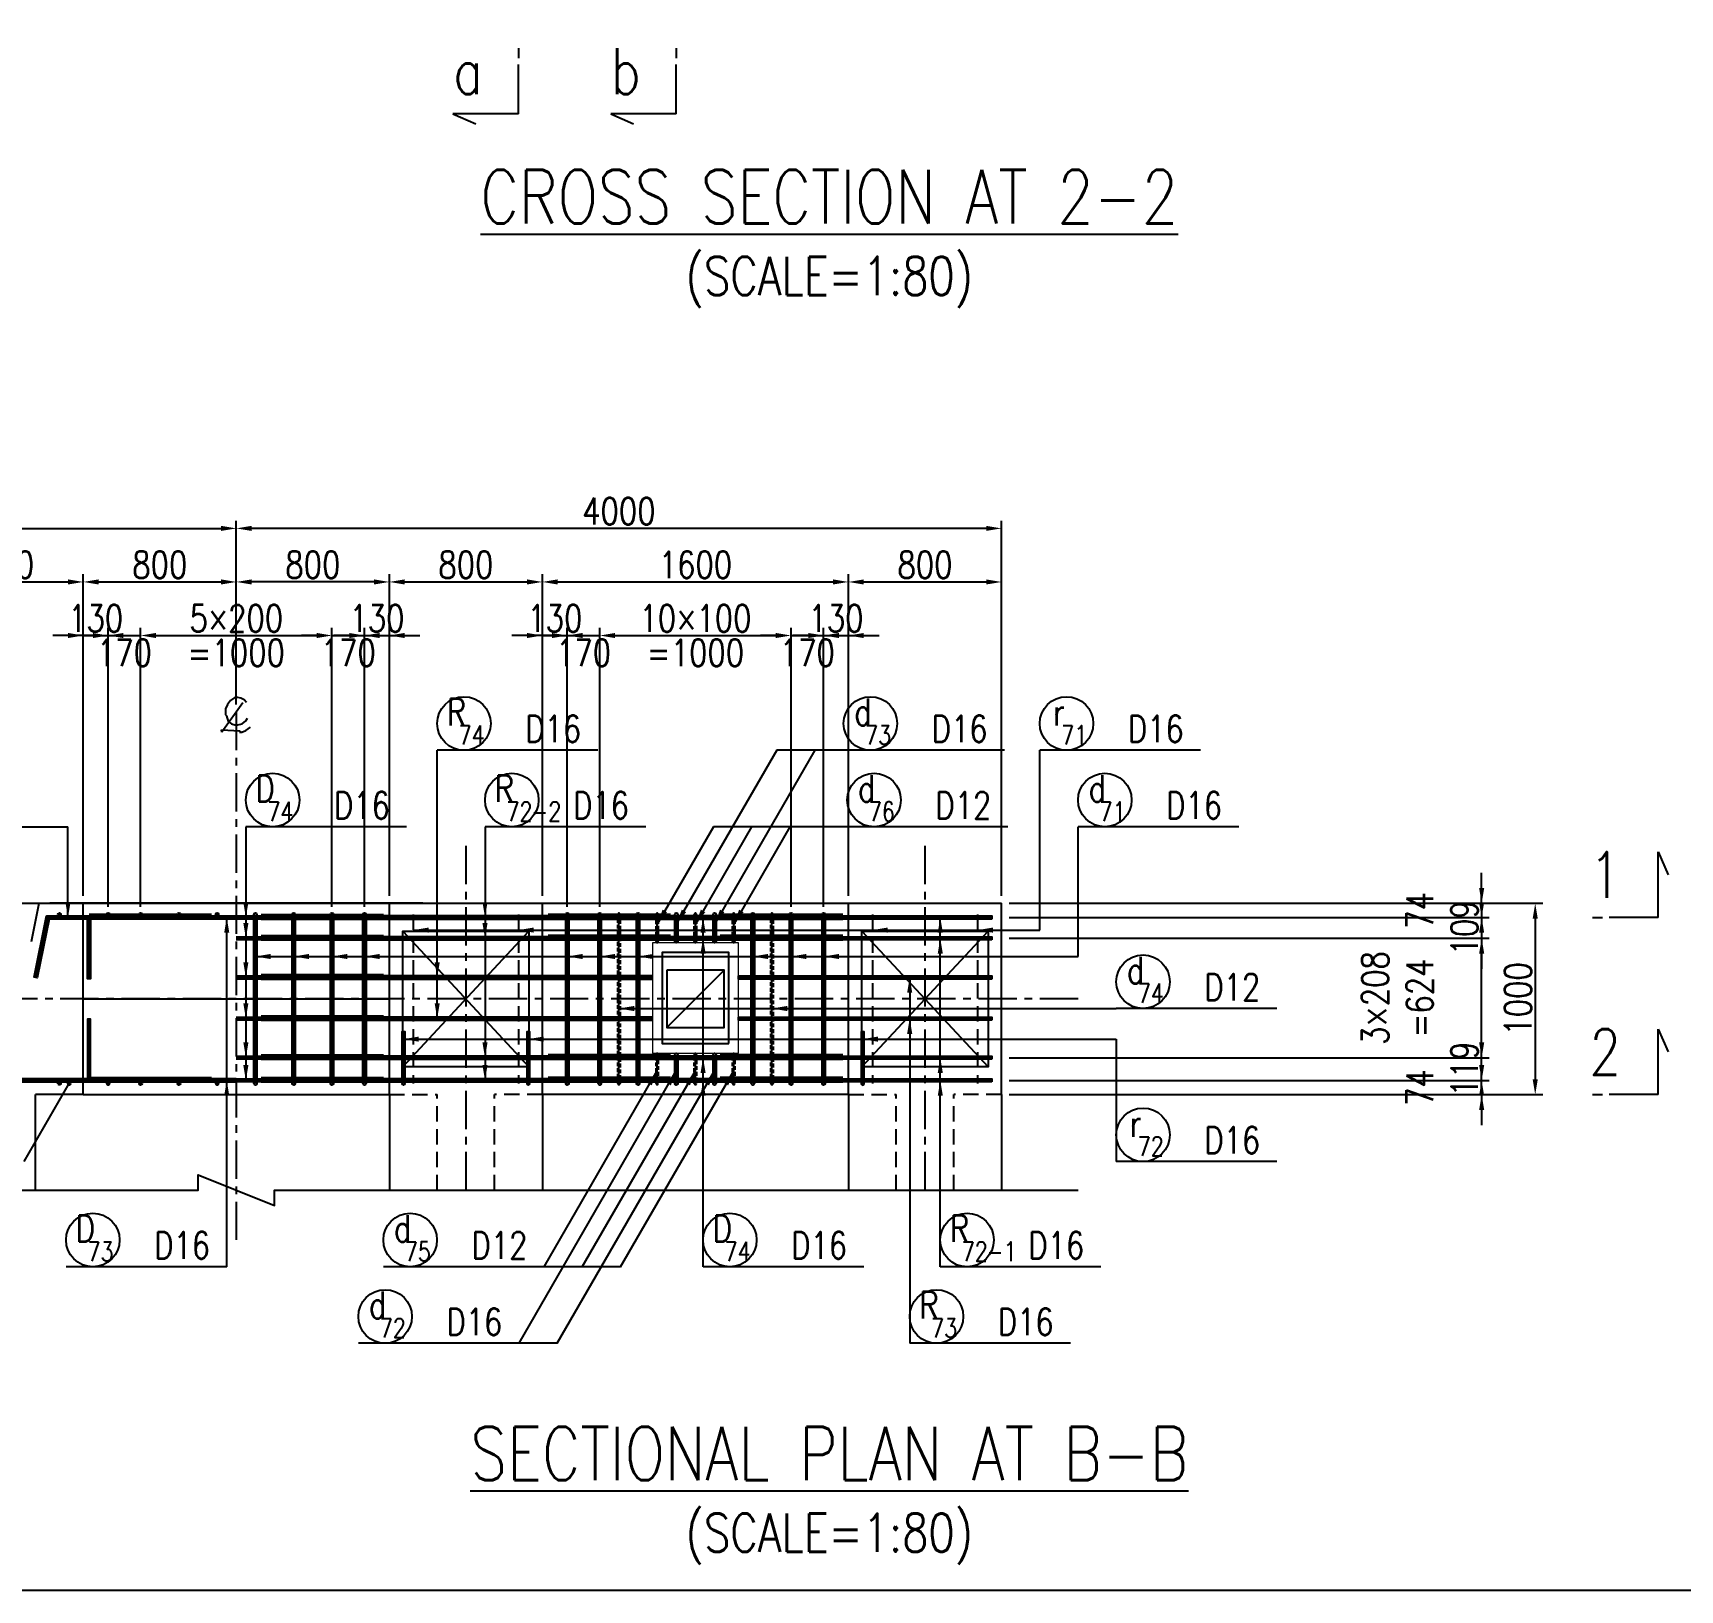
# Model space of a CAD drawing. Header units: millimetres. Extents: x -41433 to 131500, y -94900 to 39745.
# Drawn here: x 106437 to 115047, y -6300 to 1840 of the extents above; entities that cross this region are included whole.
import ezdxf
from ezdxf.enums import TextEntityAlignment as Align

# ---------------------------------------------------------------- set-up
doc = ezdxf.new("R2010")
doc.units = ezdxf.units.MM
doc.header["$LTSCALE"] = 160
doc.header["$MEASUREMENT"] = 0
for name, pattern in [('CENTER', [2, 1.25, -0.25, 0.25, -0.25]), ('DASHED', [0.75, 0.5, -0.25]), ('HIDDEN', [0.375, 0.25, -0.125]), ('実線', [20, 10, 10])]:
    doc.linetypes.add(name, pattern=pattern)
doc.layers.get('DEFPOINTS').update_dxf_attribs({"color": 53, "linetype": 'CONTINUOUS'})
for name, color, linetype in [('CENTER', 6, 'CENTER'), ('DIM', 6, 'CONTINUOUS'), ('DIM-L', 6, 'CONTINUOUS'), ('GAIKEI-KEIKAKU', 4, 'CONTINUOUS'), ('TEKKIN-C', 3, 'CONTINUOUS'), ('TEKKIN-L', 2, 'CONTINUOUS'), ('TEKKIN-R', 3, 'CONTINUOUS'), ('TEKKIN-S', 3, 'CONTINUOUS'), ('TEXT', 4, 'CONTINUOUS'), ('TITLE', 3, 'CONTINUOUS')]:
    doc.layers.add(name, color=color, linetype=linetype)
doc.layers.add('D-WORK', color=8, linetype='実線', lineweight=0, plot=False)
doc.styles.add('DIM-TEXT', font='ROMANS', dxfattribs={"width": 0.8, "bigfont": 'EXTFONT'})
doc.styles.add('romans', font='romans.shx', dxfattribs={"bigfont": 'extfont.shx'})
doc.dimstyles.new('DIM40', dxfattribs={"dimscale": 40, "dimtxt": 3.5, "dimasz": 2, "dimexe": 1, "dimexo": 1, "dimgap": 0.5, "dimtad": 1, "dimdec": 0, "dimzin": 9, "dimdsep": 46, "dimtxsty": 'DIM-TEXT', "dimcen": 0, "dimclrt": 4, "dimaunit": 1, "dimadec": 4, "dimazin": 0, "dimtfac": 1, "dimtdec": 0, "dimtix": 1, "dimtmove": 2, "dimatfit": 0, "dimfxl": 1, "dimlwd": -1, "dimlwe": -1, "dimarcsym": 0})

# ---------------------------------------------------------------- blocks, each defined once
blk = doc.blocks.new('*D591')
at = {"layer": 'DEFPOINTS', "color": 0, "transparency": 16777216}
for p in [(111500, -2710), (111500, -3710), (114290, -3710)]:
    blk.add_point(p, dxfattribs=at)
at = {"layer": 'DIM', "color": 0, "transparency": 16777216}
for p, q in [((111540, -2710), (114330, -2710)), ((114290, -2790), (114290, -3630)), ((111540, -3710), (114330, -3710))]:
    blk.add_line(p, q, dxfattribs=at)
for points in [[(114276.7, -2790), (114303.3, -2790), (114290, -2710)], [(114276.7, -3630), (114303.3, -3630), (114290, -3710)]]:
    blk.add_solid(points, dxfattribs=at)
at = {"layer": 'DIM', "color": 4, "transparency": 16777216, "insert": (114200, -3210), "char_height": 140, "attachment_point": 5, "rotation": 90, "style": 'DIM-TEXT'}
blk.add_mtext('1000', dxfattribs=at)
blk = doc.blocks.new('*D592')
at = {"layer": 'DEFPOINTS', "color": 0, "transparency": 16777216}
for p in [(111500, -2710), (111500, -2784), (114010, -2784)]:
    blk.add_point(p, dxfattribs=at)
at = {"layer": 'DIM', "color": 0, "transparency": 16777216}
for p, q in [((114010, -2630), (114010, -2550)), ((111540, -2710), (114050, -2710)), ((114010, -2710), (114010, -2784)), ((111540, -2784), (114050, -2784)), ((114010, -2864), (114010, -2944))]:
    blk.add_line(p, q, dxfattribs=at)
for points in [[(113996.7, -2630), (114023.3, -2630), (114010, -2710)], [(113996.7, -2864), (114023.3, -2864), (114010, -2784)]]:
    blk.add_solid(points, dxfattribs=at)
at = {"layer": 'DIM', "color": 4, "transparency": 16777216, "insert": (113803.3, -2747), "char_height": 140, "attachment_point": 5, "rotation": 90, "style": 'DIM-TEXT'}
blk.add_mtext('74\\P ', dxfattribs=at)
blk = doc.blocks.new('*D593')
at = {"layer": 'DEFPOINTS', "color": 0, "transparency": 16777216}
for p in [(111500, -2784), (111500, -2893), (114010, -2893)]:
    blk.add_point(p, dxfattribs=at)
at = {"layer": 'DIM', "color": 0, "transparency": 16777216}
for p, q in [((114010, -2704), (114010, -2624)), ((111540, -2784), (114050, -2784)), ((114010, -2784), (114010, -2893)), ((111540, -2893), (114050, -2893)), ((114010, -2973), (114010, -3053))]:
    blk.add_line(p, q, dxfattribs=at)
for points in [[(113996.7, -2704), (114023.3, -2704), (114010, -2784)], [(113996.7, -2973), (114023.3, -2973), (114010, -2893)]]:
    blk.add_solid(points, dxfattribs=at)
at = {"layer": 'DIM', "color": 4, "transparency": 16777216, "insert": (113920, -2838.5), "char_height": 140, "attachment_point": 5, "rotation": 90, "style": 'DIM-TEXT'}
blk.add_mtext('109', dxfattribs=at)
blk = doc.blocks.new('*D594')
at = {"layer": 'DEFPOINTS', "color": 0, "transparency": 16777216}
for p in [(111500, -3517), (114010, -3517), (111500, -3636)]:
    blk.add_point(p, dxfattribs=at)
at = {"layer": 'DIM', "color": 0, "transparency": 16777216}
for p, q in [((114010, -3437), (114010, -3357)), ((111540, -3517), (114050, -3517)), ((114010, -3636), (114010, -3517)), ((111540, -3636), (114050, -3636)), ((114010, -3716), (114010, -3796))]:
    blk.add_line(p, q, dxfattribs=at)
for points in [[(113996.7, -3437), (114023.3, -3437), (114010, -3517)], [(113996.7, -3716), (114023.3, -3716), (114010, -3636)]]:
    blk.add_solid(points, dxfattribs=at)
at = {"layer": 'DIM', "color": 4, "transparency": 16777216, "insert": (113920, -3576.5), "char_height": 140, "attachment_point": 5, "rotation": 90, "style": 'DIM-TEXT'}
blk.add_mtext('119', dxfattribs=at)
blk = doc.blocks.new('*D595')
at = {"layer": 'DEFPOINTS', "color": 0, "transparency": 16777216}
for p in [(111500, -3636), (114010, -3636), (111500, -3710)]:
    blk.add_point(p, dxfattribs=at)
at = {"layer": 'DIM', "color": 0, "transparency": 16777216}
for p, q in [((114010, -3556), (114010, -3476)), ((111540, -3636), (114050, -3636)), ((114010, -3710), (114010, -3636)), ((111540, -3710), (114050, -3710)), ((114010, -3790), (114010, -3870))]:
    blk.add_line(p, q, dxfattribs=at)
for points in [[(113996.7, -3556), (114023.3, -3556), (114010, -3636)], [(113996.7, -3790), (114023.3, -3790), (114010, -3710)]]:
    blk.add_solid(points, dxfattribs=at)
at = {"layer": 'DIM', "color": 4, "transparency": 16777216, "insert": (113803.3, -3673), "char_height": 140, "attachment_point": 5, "rotation": 90, "style": 'DIM-TEXT'}
blk.add_mtext('74\\P ', dxfattribs=at)
blk = doc.blocks.new('*D596')
at = {"layer": 'DEFPOINTS', "color": 0, "transparency": 16777216}
for p in [(111500, -2893), (114010, -2893), (111500, -3517)]:
    blk.add_point(p, dxfattribs=at)
at = {"layer": 'DIM', "color": 0, "transparency": 16777216}
for p, q in [((111540, -2893), (114050, -2893)), ((114010, -3437), (114010, -2973)), ((111540, -3517), (114050, -3517))]:
    blk.add_line(p, q, dxfattribs=at)
for points in [[(113996.7, -2973), (114023.3, -2973), (114010, -2893)], [(113996.7, -3437), (114023.3, -3437), (114010, -3517)]]:
    blk.add_solid(points, dxfattribs=at)
at = {"layer": 'DIM', "color": 4, "transparency": 16777216, "insert": (113686.7, -3205), "char_height": 140, "attachment_point": 5, "rotation": 90, "style": 'DIM-TEXT'}
blk.add_mtext('3×208\\P=624\\P ', dxfattribs=at)
blk = doc.blocks.new('*D597')
at = {"layer": 'DEFPOINTS', "color": 0, "transparency": 16777216}
for p in [(110400, -1310), (109400, -2768), (110400, -2768)]:
    blk.add_point(p, dxfattribs=at)
at = {"layer": 'DIM', "color": 0, "transparency": 16777216}
for p, q in [((109400, -2728), (109400, -1270)), ((110400, -2728), (110400, -1270)), ((109480, -1310), (110320, -1310))]:
    blk.add_line(p, q, dxfattribs=at)
for points in [[(109480, -1296.7), (109480, -1323.3), (109400, -1310)], [(110320, -1296.7), (110320, -1323.3), (110400, -1310)]]:
    blk.add_solid(points, dxfattribs=at)
at = {"layer": 'DIM', "color": 4, "transparency": 16777216, "char_height": 140, "attachment_point": 5, "style": 'DIM-TEXT'}
for s, insert in [('10×100', (109900, -1220)), ('=1000', (109900, -1400))]:
    blk.add_mtext(s, dxfattribs=dict(at, insert=insert))
blk = doc.blocks.new('*D598')
at = {"layer": 'DEFPOINTS', "color": 0, "transparency": 16777216}
for p in [(109400, -1310), (109230, -2768), (109400, -2768)]:
    blk.add_point(p, dxfattribs=at)
at = {"layer": 'DIM', "color": 0, "transparency": 16777216}
for p, q in [((109230, -2728), (109230, -1270)), ((109400, -2728), (109400, -1270)), ((109150, -1310), (109070, -1310)), ((109230, -1310), (109400, -1310)), ((109480, -1310), (109560, -1310))]:
    blk.add_line(p, q, dxfattribs=at)
for points in [[(109150, -1296.7), (109150, -1323.3), (109230, -1310)], [(109480, -1296.7), (109480, -1323.3), (109400, -1310)]]:
    blk.add_solid(points, dxfattribs=at)
at = {"layer": 'DIM', "color": 4, "transparency": 16777216, "insert": (109315, -1400), "char_height": 140, "attachment_point": 5, "style": 'DIM-TEXT'}
blk.add_mtext('170', dxfattribs=at)
blk = doc.blocks.new('*D599')
at = {"layer": 'DEFPOINTS', "color": 0, "transparency": 16777216}
for p in [(110570, -1310), (110400, -2768), (110570, -2768)]:
    blk.add_point(p, dxfattribs=at)
at = {"layer": 'DIM', "color": 0, "transparency": 16777216}
for p, q in [((110400, -2728), (110400, -1270)), ((110570, -2728), (110570, -1270)), ((110320, -1310), (110240, -1310)), ((110400, -1310), (110570, -1310)), ((110650, -1310), (110730, -1310))]:
    blk.add_line(p, q, dxfattribs=at)
for points in [[(110320, -1296.7), (110320, -1323.3), (110400, -1310)], [(110650, -1296.7), (110650, -1323.3), (110570, -1310)]]:
    blk.add_solid(points, dxfattribs=at)
at = {"layer": 'DIM', "color": 4, "transparency": 16777216, "insert": (110485, -1400), "char_height": 140, "attachment_point": 5, "style": 'DIM-TEXT'}
blk.add_mtext('170', dxfattribs=at)
blk = doc.blocks.new('*D600')
at = {"layer": 'DEFPOINTS', "color": 0, "transparency": 16777216}
for p in [(110700, -1310), (110700, -2710), (110570, -2768)]:
    blk.add_point(p, dxfattribs=at)
at = {"layer": 'DIM', "color": 0, "transparency": 16777216}
for p, q in [((110570, -2728), (110570, -1270)), ((110700, -2670), (110700, -1270)), ((110490, -1310), (110410, -1310)), ((110570, -1310), (110700, -1310)), ((110780, -1310), (110860, -1310))]:
    blk.add_line(p, q, dxfattribs=at)
for points in [[(110490, -1296.7), (110490, -1323.3), (110570, -1310)], [(110780, -1296.7), (110780, -1323.3), (110700, -1310)]]:
    blk.add_solid(points, dxfattribs=at)
at = {"layer": 'DIM', "color": 4, "transparency": 16777216, "insert": (110635, -1220), "char_height": 140, "attachment_point": 5, "style": 'DIM-TEXT'}
blk.add_mtext('130', dxfattribs=at)
blk = doc.blocks.new('*D601')
at = {"layer": 'DEFPOINTS', "color": 0, "transparency": 16777216}
for p in [(109230, -1310), (109100, -2710), (109230, -2768)]:
    blk.add_point(p, dxfattribs=at)
at = {"layer": 'DIM', "color": 0, "transparency": 16777216}
for p, q in [((109100, -2670), (109100, -1270)), ((109230, -2728), (109230, -1270)), ((109020, -1310), (108940, -1310)), ((109100, -1310), (109230, -1310)), ((109310, -1310), (109390, -1310))]:
    blk.add_line(p, q, dxfattribs=at)
for points in [[(109020, -1296.7), (109020, -1323.3), (109100, -1310)], [(109310, -1296.7), (109310, -1323.3), (109230, -1310)]]:
    blk.add_solid(points, dxfattribs=at)
at = {"layer": 'DIM', "color": 4, "transparency": 16777216, "insert": (109165, -1220), "char_height": 140, "attachment_point": 5, "style": 'DIM-TEXT'}
blk.add_mtext('130', dxfattribs=at)
blk = doc.blocks.new('*D602')
at = {"layer": 'DEFPOINTS', "color": 0, "transparency": 16777216}
for p in [(108000, -1310), (107000, -2768), (108000, -2768)]:
    blk.add_point(p, dxfattribs=at)
at = {"layer": 'DIM', "color": 0, "transparency": 16777216}
for p, q in [((107000, -2728), (107000, -1270)), ((108000, -2728), (108000, -1270)), ((107080, -1310), (107920, -1310))]:
    blk.add_line(p, q, dxfattribs=at)
for points in [[(107080, -1296.7), (107080, -1323.3), (107000, -1310)], [(107920, -1296.7), (107920, -1323.3), (108000, -1310)]]:
    blk.add_solid(points, dxfattribs=at)
at = {"layer": 'DIM', "color": 4, "transparency": 16777216, "char_height": 140, "attachment_point": 5, "style": 'DIM-TEXT'}
for s, insert in [('5×200', (107500, -1220)), ('=1000', (107500, -1400))]:
    blk.add_mtext(s, dxfattribs=dict(at, insert=insert))
blk = doc.blocks.new('*D603')
at = {"layer": 'DEFPOINTS', "color": 0, "transparency": 16777216}
for p in [(107000, -1310), (106830, -2768), (107000, -2768)]:
    blk.add_point(p, dxfattribs=at)
at = {"layer": 'DIM', "color": 0, "transparency": 16777216}
for p, q in [((106830, -2728), (106830, -1270)), ((107000, -2728), (107000, -1270)), ((106750, -1310), (106670, -1310)), ((106830, -1310), (107000, -1310)), ((107080, -1310), (107160, -1310))]:
    blk.add_line(p, q, dxfattribs=at)
for points in [[(106750, -1296.7), (106750, -1323.3), (106830, -1310)], [(107080, -1296.7), (107080, -1323.3), (107000, -1310)]]:
    blk.add_solid(points, dxfattribs=at)
at = {"layer": 'DIM', "color": 4, "transparency": 16777216, "insert": (106915, -1400), "char_height": 140, "attachment_point": 5, "style": 'DIM-TEXT'}
blk.add_mtext('170', dxfattribs=at)
blk = doc.blocks.new('*D604')
at = {"layer": 'DEFPOINTS', "color": 0, "transparency": 16777216}
for p in [(108170, -1310), (108000, -2768), (108170, -2768)]:
    blk.add_point(p, dxfattribs=at)
at = {"layer": 'DIM', "color": 0, "transparency": 16777216}
for p, q in [((108000, -2728), (108000, -1270)), ((108170, -2728), (108170, -1270)), ((107920, -1310), (107840, -1310)), ((108000, -1310), (108170, -1310)), ((108250, -1310), (108330, -1310))]:
    blk.add_line(p, q, dxfattribs=at)
for points in [[(107920, -1296.7), (107920, -1323.3), (108000, -1310)], [(108250, -1296.7), (108250, -1323.3), (108170, -1310)]]:
    blk.add_solid(points, dxfattribs=at)
at = {"layer": 'DIM', "color": 4, "transparency": 16777216, "insert": (108085, -1400), "char_height": 140, "attachment_point": 5, "style": 'DIM-TEXT'}
blk.add_mtext('170', dxfattribs=at)
blk = doc.blocks.new('*D605')
at = {"layer": 'DEFPOINTS', "color": 0, "transparency": 16777216}
for p in [(108300, -1310), (108300, -2710), (108170, -2768)]:
    blk.add_point(p, dxfattribs=at)
at = {"layer": 'DIM', "color": 0, "transparency": 16777216}
for p, q in [((108170, -2728), (108170, -1270)), ((108300, -2670), (108300, -1270)), ((108090, -1310), (108010, -1310)), ((108170, -1310), (108300, -1310)), ((108380, -1310), (108460, -1310))]:
    blk.add_line(p, q, dxfattribs=at)
for points in [[(108090, -1296.7), (108090, -1323.3), (108170, -1310)], [(108380, -1296.7), (108380, -1323.3), (108300, -1310)]]:
    blk.add_solid(points, dxfattribs=at)
at = {"layer": 'DIM', "color": 4, "transparency": 16777216, "insert": (108235, -1220), "char_height": 140, "attachment_point": 5, "style": 'DIM-TEXT'}
blk.add_mtext('130', dxfattribs=at)
blk = doc.blocks.new('*D606')
at = {"layer": 'DEFPOINTS', "color": 0, "transparency": 16777216}
for p in [(106830, -1310), (106700, -2710), (106830, -2768)]:
    blk.add_point(p, dxfattribs=at)
at = {"layer": 'DIM', "color": 0, "transparency": 16777216}
for p, q in [((106700, -2670), (106700, -1270)), ((106830, -2728), (106830, -1270)), ((106620, -1310), (106540, -1310)), ((106700, -1310), (106830, -1310)), ((106910, -1310), (106990, -1310))]:
    blk.add_line(p, q, dxfattribs=at)
for points in [[(106620, -1296.7), (106620, -1323.3), (106700, -1310)], [(106910, -1296.7), (106910, -1323.3), (106830, -1310)]]:
    blk.add_solid(points, dxfattribs=at)
at = {"layer": 'DIM', "color": 4, "transparency": 16777216, "insert": (106765, -1220), "char_height": 140, "attachment_point": 5, "style": 'DIM-TEXT'}
blk.add_mtext('130', dxfattribs=at)
blk = doc.blocks.new('*D613')
at = {"layer": 'DEFPOINTS', "color": 0, "transparency": 16777216}
for p in [(106700, -1030), (105900, -2710), (106700, -2710)]:
    blk.add_point(p, dxfattribs=at)
at = {"layer": 'DIM', "color": 0, "transparency": 16777216}
for p, q in [((105900, -2670), (105900, -990)), ((105980, -1030), (106620, -1030)), ((106700, -2670), (106700, -990))]:
    blk.add_line(p, q, dxfattribs=at)
for points in [[(105980, -1016.7), (105980, -1043.3), (105900, -1030)], [(106620, -1016.7), (106620, -1043.3), (106700, -1030)]]:
    blk.add_solid(points, dxfattribs=at)
at = {"layer": 'DIM', "color": 4, "transparency": 16777216, "insert": (106300, -940), "char_height": 140, "attachment_point": 5, "style": 'DIM-TEXT'}
blk.add_mtext('800', dxfattribs=at)
blk = doc.blocks.new('*D614')
at = {"layer": 'DEFPOINTS', "color": 0, "transparency": 16777216}
for p in [(107500, -1030), (107500, -1710), (106700, -2710)]:
    blk.add_point(p, dxfattribs=at)
at = {"layer": 'DIM', "color": 0, "transparency": 16777216}
for p, q in [((106700, -2670), (106700, -990)), ((106780, -1030), (107420, -1030)), ((107500, -1670), (107500, -990))]:
    blk.add_line(p, q, dxfattribs=at)
for points in [[(106780, -1016.7), (106780, -1043.3), (106700, -1030)], [(107420, -1016.7), (107420, -1043.3), (107500, -1030)]]:
    blk.add_solid(points, dxfattribs=at)
at = {"layer": 'DIM', "color": 4, "transparency": 16777216, "insert": (107100, -940), "char_height": 140, "attachment_point": 5, "style": 'DIM-TEXT'}
blk.add_mtext('800', dxfattribs=at)
blk = doc.blocks.new('*D615')
at = {"layer": 'DEFPOINTS', "color": 0, "transparency": 16777216}
for p in [(109100, -1030), (108300, -2710), (109100, -2710)]:
    blk.add_point(p, dxfattribs=at)
at = {"layer": 'DIM', "color": 0, "transparency": 16777216}
for p, q in [((108300, -2670), (108300, -990)), ((108380, -1030), (109020, -1030)), ((109100, -2670), (109100, -990))]:
    blk.add_line(p, q, dxfattribs=at)
for points in [[(108380, -1016.7), (108380, -1043.3), (108300, -1030)], [(109020, -1016.7), (109020, -1043.3), (109100, -1030)]]:
    blk.add_solid(points, dxfattribs=at)
at = {"layer": 'DIM', "color": 4, "transparency": 16777216, "insert": (108700, -940), "char_height": 140, "attachment_point": 5, "style": 'DIM-TEXT'}
blk.add_mtext('800', dxfattribs=at)
blk = doc.blocks.new('*D616')
at = {"layer": 'DEFPOINTS', "color": 0, "transparency": 16777216}
for p in [(110700, -1030), (109100, -2710), (110700, -2710)]:
    blk.add_point(p, dxfattribs=at)
at = {"layer": 'DIM', "color": 0, "transparency": 16777216}
for p, q in [((109100, -2670), (109100, -990)), ((109180, -1030), (110620, -1030)), ((110700, -2670), (110700, -990))]:
    blk.add_line(p, q, dxfattribs=at)
for points in [[(109180, -1016.7), (109180, -1043.3), (109100, -1030)], [(110620, -1016.7), (110620, -1043.3), (110700, -1030)]]:
    blk.add_solid(points, dxfattribs=at)
at = {"layer": 'DIM', "color": 4, "transparency": 16777216, "insert": (109900, -940), "char_height": 140, "attachment_point": 5, "style": 'DIM-TEXT'}
blk.add_mtext('1600', dxfattribs=at)
blk = doc.blocks.new('*D617')
at = {"layer": 'DEFPOINTS', "color": 0, "transparency": 16777216}
for p in [(111500, -1030), (110700, -2710), (111500, -2710)]:
    blk.add_point(p, dxfattribs=at)
at = {"layer": 'DIM', "color": 0, "transparency": 16777216}
for p, q in [((110700, -2670), (110700, -990)), ((110780, -1030), (111420, -1030)), ((111500, -2670), (111500, -990))]:
    blk.add_line(p, q, dxfattribs=at)
for points in [[(110780, -1016.7), (110780, -1043.3), (110700, -1030)], [(111420, -1016.7), (111420, -1043.3), (111500, -1030)]]:
    blk.add_solid(points, dxfattribs=at)
at = {"layer": 'DIM', "color": 4, "transparency": 16777216, "insert": (111100, -940), "char_height": 140, "attachment_point": 5, "style": 'DIM-TEXT'}
blk.add_mtext('800', dxfattribs=at)
blk = doc.blocks.new('*D618')
at = {"layer": 'DEFPOINTS', "color": 0, "transparency": 16777216}
for p in [(107500, -1030), (107500, -1710), (108300, -2710)]:
    blk.add_point(p, dxfattribs=at)
at = {"layer": 'DIM', "color": 0, "transparency": 16777216}
for p, q in [((107500, -1670), (107500, -990)), ((108220, -1030), (107580, -1030)), ((108300, -2670), (108300, -990))]:
    blk.add_line(p, q, dxfattribs=at)
for points in [[(107580, -1016.7), (107580, -1043.3), (107500, -1030)], [(108220, -1016.7), (108220, -1043.3), (108300, -1030)]]:
    blk.add_solid(points, dxfattribs=at)
at = {"layer": 'DIM', "color": 4, "transparency": 16777216, "insert": (107900, -940), "char_height": 140, "attachment_point": 5, "style": 'DIM-TEXT'}
blk.add_mtext('800', dxfattribs=at)
blk = doc.blocks.new('*D620')
at = {"layer": 'DEFPOINTS', "color": 0, "transparency": 16777216}
for p in [(107500, -750), (107500, -1710), (103500, -2710)]:
    blk.add_point(p, dxfattribs=at)
at = {"layer": 'DIM', "color": 0, "transparency": 16777216}
for p, q in [((103500, -2670), (103500, -710)), ((103580, -750), (107420, -750)), ((107500, -1670), (107500, -710))]:
    blk.add_line(p, q, dxfattribs=at)
for points in [[(103580, -736.7), (103580, -763.3), (103500, -750)], [(107420, -736.7), (107420, -763.3), (107500, -750)]]:
    blk.add_solid(points, dxfattribs=at)
at = {"layer": 'DIM', "color": 4, "transparency": 16777216, "insert": (105500, -660), "char_height": 140, "attachment_point": 5, "style": 'DIM-TEXT'}
blk.add_mtext('4000', dxfattribs=at)
blk = doc.blocks.new('*D621')
at = {"layer": 'DEFPOINTS', "color": 0, "transparency": 16777216}
for p in [(107500, -750), (107500, -1710), (111500, -2710)]:
    blk.add_point(p, dxfattribs=at)
at = {"layer": 'DIM', "color": 0, "transparency": 16777216}
for p, q in [((107500, -1670), (107500, -710)), ((111420, -750), (107580, -750)), ((111500, -2670), (111500, -710))]:
    blk.add_line(p, q, dxfattribs=at)
for points in [[(107580, -736.7), (107580, -763.3), (107500, -750)], [(111420, -736.7), (111420, -763.3), (111500, -750)]]:
    blk.add_solid(points, dxfattribs=at)
at = {"layer": 'DIM', "color": 4, "transparency": 16777216, "insert": (109500, -660), "char_height": 140, "attachment_point": 5, "style": 'DIM-TEXT'}
blk.add_mtext('4000', dxfattribs=at)

msp = doc.modelspace()

# ---------------------------------------------------------------- linework, layer by layer
at = {"layer": 'CENTER'}
for p, q in [((107500, -1710), (107500, -4510)), ((108700, -2410), (108700, -4210)), ((111100, -2410), (111100, -4210)), ((111900, -3210), (103100, -3210))]:
    msp.add_line(p, q, dxfattribs=at)
at = {"layer": 'D-WORK'}
msp.add_lwpolyline([(110124.5, -3493), (110124.5, -2917), (109675.5, -2917), (109675.5, -3493)], close=True, dxfattribs=at)
at = {"layer": 'DEFPOINTS'}
for p, q in [((108370, -3565), (109030, -2855)), ((108370, -2855), (109030, -3565)), ((110770, -3565), (111430, -2855)), ((110770, -2855), (111430, -3565)), ((109750, -3360), (110050, -3060)), ((106700, -3210), (108300, -3210))]:
    msp.add_line(p, q, dxfattribs=at)
at = {"layer": 'DEFPOINTS', "flags": 128}
for points in [[(100000, -6300), (131500, -6300), (131500, 10500), (100000, 10500)], [(109770, -2792), (109770, -2776), (107630, -2776), (107630, -2792)], [(111450, -2792), (110030, -2792), (110030, -2776), (111450, -2776)], [(109770, -2900.8), (109770, -2884.8), (107630, -2884.8), (107630, -2900.8)], [(111450, -2900.8), (110030, -2900.8), (110030, -2884.8), (111450, -2884.8)], [(109675.5, -3105.67), (109675.5, -3089.67), (107630, -3089.67), (107630, -3105.67)], [(111450, -3105.67), (110124.5, -3105.67), (110124.5, -3089.67), (111450, -3089.67)], [(109675.5, -3320.33), (109675.5, -3304.33), (107630, -3304.33), (107630, -3320.33)], [(111450, -3320.33), (110124.5, -3320.33), (110124.5, -3304.33), (111450, -3304.33)], [(109770, -3525.2), (109770, -3509.2), (107630, -3509.2), (107630, -3525.2)], [(111450, -3525.2), (110030, -3525.2), (110030, -3509.2), (111450, -3509.2)], [(105230, -3628), (105230, -3644), (107370, -3644), (107370, -3628)], [(109770, -3644), (109770, -3628), (107630, -3628), (107630, -3644)], [(111450, -3644), (110030, -3644), (110030, -3628), (111450, -3628)]]:
    msp.add_lwpolyline(points, close=True, dxfattribs=at)
at = {"layer": 'DEFPOINTS', "ltscale": 0.8}
for points in [[(107370, -2792), (106520.91, -2792), (106459.44, -3099.35), (106443.75, -3096.22), (106507.79, -2776), (107370, -2776)], [(110670, -2776), (109130, -2776), (109130, -2792), (110670, -2792)], [(110670, -2884.8), (109130, -2884.8), (109130, -2900.8), (110670, -2900.8)], [(110670, -3509.2), (109130, -3509.2), (109130, -3525.2), (110670, -3525.2)], [(110670, -3628), (109130, -3628), (109130, -3644), (110670, -3644)]]:
    msp.add_lwpolyline(points, close=True, dxfattribs=at)
for points in [[(107500, -2792), (106738, -2792), (106738, -3104), (106722, -3104), (106722, -2776), (107500, -2776)], [(107500, -3628), (106738, -3628), (106738, -3316), (106722, -3316), (106722, -3644), (107500, -3644)]]:
    msp.add_lwpolyline(points, dxfattribs=at)
at = {"layer": 'DEFPOINTS', "flags": 128}
for points in [[(107500, -2776), (108270, -2776), (108270, -2792), (107500, -2792)], [(107500, -2884.8), (108270, -2884.8), (108270, -2900.8), (107500, -2900.8)], [(107500, -3089.67), (108270, -3089.67), (108270, -3105.67), (107500, -3105.67)], [(107500, -3304.33), (108270, -3304.33), (108270, -3320.33), (107500, -3320.33)], [(107500, -3509.2), (108270, -3509.2), (108270, -3525.2), (107500, -3525.2)], [(107500, -3628), (108270, -3628), (108270, -3644), (107500, -3644)]]:
    msp.add_lwpolyline(points, dxfattribs=at)
at = {"layer": 'DEFPOINTS'}
for points in [[(107608, -2768), (107608, -3652, -1), (107592, -3652), (107592, -2768, -1)], [(107808, -2768), (107808, -3652, -1), (107792, -3652), (107792, -2768, -1)], [(108008, -2768), (108008, -3652, -1), (107992, -3652), (107992, -2768, -1)], [(108178, -2768), (108178, -3652, -1), (108162, -3652), (108162, -2768, -1)], [(109238, -2768), (109238, -3652, -1), (109222, -3652), (109222, -2768, -1)], [(109408, -2768), (109408, -3652, -1), (109392, -3652), (109392, -2768, -1)], [(109608, -2768), (109608, -3652, -1), (109592, -3652), (109592, -2768, -1)], [(109808, -2768), (109808, -2908.8, -1), (109792, -2908.8), (109792, -2768, -1)], [(110008, -2768), (110008, -2908.8, -1), (109992, -2908.8), (109992, -2768, -1)], [(110208, -2768), (110208, -3652, -1), (110192, -3652), (110192, -2768, -1)], [(110408, -2768), (110408, -3652, -1), (110392, -3652), (110392, -2768, -1)], [(110578, -2768), (110578, -3652, -1), (110562, -3652), (110562, -2768, -1)], [(108382, -3652), (108382, -3382), (108366, -3382), (108366, -3652, 1)], [(109034, -3652), (109034, -3382), (109018, -3382), (109018, -3652, 1)], [(110782, -3652), (110782, -3382), (110766, -3382), (110766, -3652, 1)], [(109808, -3501.2), (109808, -3652, -1), (109792, -3652), (109792, -3501.2, -1)], [(110008, -3501.2), (110008, -3652, -1), (109992, -3652), (109992, -3501.2, -1)]]:
    msp.add_lwpolyline(points, format="xyb", close=True, dxfattribs=at)
at = {"layer": 'DEFPOINTS', "linetype": 'HIDDEN', "ltscale": 0.5}
for points in [[(109506, -2768), (109506, -3652, -1), (109494, -3652), (109494, -2768, -1)], [(109706, -2768), (109706, -2908.8, -1), (109694, -2908.8), (109694, -2768, -1)], [(109906, -2768), (109906, -2908.8, -1), (109894, -2908.8), (109894, -2768, -1)], [(110106, -2768), (110106, -2908.8, -1), (110094, -2908.8), (110094, -2768, -1)], [(110306, -2768), (110306, -3652, -1), (110294, -3652), (110294, -2768, -1)], [(109706, -3501.2), (109706, -3652, -1), (109694, -3652), (109694, -3501.2, -1)], [(109906, -3501.2), (109906, -3652, -1), (109894, -3652), (109894, -3501.2, -1)], [(110106, -3501.2), (110106, -3652, -1), (110094, -3652), (110094, -3501.2, -1)]]:
    msp.add_lwpolyline(points, format="xyb", close=True, dxfattribs=at)
at = {"layer": 'DEFPOINTS'}
for points in [[(108370, -3565), (108370, -2855), (109030, -2855), (109030, -3565)], [(110770, -3565), (110770, -2855), (111430, -2855), (111430, -3565)]]:
    msp.add_lwpolyline(points, close=True, dxfattribs=at)
at = {"layer": 'DIM-L'}
for p, q in [((108550, -3312.33), (108550, -1910)), ((109390, -1910), (108550, -1910)), ((110324.81, -1910), (109800, -2819)), ((110524.81, -1910), (110000, -2819)), ((110674.81, -1910), (110324.81, -1910)), ((111514.81, -1910), (110674.81, -1910)), ((111700, -2850), (111700, -1910)), ((112540, -1910), (111700, -1910)), ((105980, -2310), (106620, -2310)), ((106620, -2784), (106620, -2310)), ((107550, -2310), (107550, -3636)), ((108390, -2310), (107550, -2310)), ((108800, -2310), (108800, -3636)), ((109640, -2310), (108800, -2310)), ((109993.87, -2310), (109700, -2819)), ((110193.87, -2310), (109900, -2819)), ((110693.87, -2310), (109993.87, -2310)), ((110393.87, -2310), (110100, -2819)), ((111533.87, -2310), (110693.87, -2310)), ((112740, -2310), (111900, -2310)), ((111900, -2988), (111900, -2310)), ((107450, -4610), (107450, -2784)), ((109940, -4610), (109940, -2784)), ((111180, -4610), (111180, -2784)), ((108425, -2850), (111700, -2850)), ((107600, -2988), (111900, -2988)), ((111020, -3097.67), (111020, -5010)), ((109500, -3260), (112100, -3260)), ((112940, -3260), (112100, -3260)), ((108374, -3420), (112100, -3420)), ((112100, -3420), (112100, -4060)), ((108977.85, -5010), (109800, -3586)), ((109108.79, -4610), (109700, -3586)), ((109177.85, -5010), (110000, -3586)), ((109308.79, -4610), (109900, -3586)), ((109508.79, -4610), (110100, -3586)), ((106390.44, -4060), (106626, -3652)), ((112940, -4060), (112100, -4060)), ((107450, -4610), (106610, -4610)), ((109108.79, -4610), (108268.79, -4610)), ((109508.79, -4610), (109108.79, -4610)), ((110780, -4610), (109940, -4610)), ((112020, -4610), (111180, -4610)), ((108977.85, -5010), (108137.85, -5010)), ((109177.85, -5010), (108977.85, -5010)), ((111860, -5010), (111020, -5010))]:
    msp.add_line(p, q, dxfattribs=at)
at = {"layer": 'DIM-L', "flags": 128}
msp.add_lwpolyline([(103100, -4210), (107300, -4210), (107300, -4130), (107700, -4290), (107700, -4210), (111900, -4210)], dxfattribs=at)
at = {"layer": 'DIM-L'}
for centre in [(108690, -1770), (110814.81, -1770), (111840, -1770), (107690, -2170), (108940, -2170), (110833.87, -2170), (112040, -2170), (112240, -3120), (112240, -3920), (106750, -4470), (108408.79, -4470), (110080, -4470), (111320, -4470), (108277.85, -4870), (111160, -4870)]:
    msp.add_circle(centre, 140, dxfattribs=at)
for points in [[(106633.33, -2704), (106606.67, -2704), (106620, -2784)], [(107563.33, -2704), (107536.67, -2704), (107550, -2784)], [(108786.67, -2704), (108813.33, -2704), (108800, -2784)], [(109751.55, -2756.38), (109728.45, -2743.05), (109700, -2819)], [(109851.55, -2756.38), (109828.45, -2743.05), (109800, -2819)], [(109951.55, -2756.38), (109928.45, -2743.05), (109900, -2819)], [(110051.55, -2756.38), (110028.45, -2743.05), (110000, -2819)], [(110151.55, -2756.38), (110128.45, -2743.05), (110100, -2819)], [(107436.67, -2864), (107463.33, -2864), (107450, -2784)], [(107563.33, -2812.8), (107536.67, -2812.8), (107550, -2892.8)], [(108505, -2836.67), (108505, -2863.33), (108425, -2850)], [(108786.67, -2812.8), (108813.33, -2812.8), (108800, -2892.8)], [(109055, -2836.67), (109055, -2863.33), (108975, -2850)], [(109926.67, -2864), (109953.33, -2864), (109940, -2784)], [(110905, -2836.67), (110905, -2863.33), (110825, -2850)], [(111166.67, -2864), (111193.33, -2864), (111180, -2784)], [(111455, -2836.67), (111455, -2863.33), (111375, -2850)], [(109926.67, -2972.8), (109953.33, -2972.8), (109940, -2892.8)], [(111166.67, -2972.8), (111193.33, -2972.8), (111180, -2892.8)], [(107680, -2974.67), (107680, -3001.33), (107600, -2988)], [(107880, -3001.33), (107880, -2974.67), (107800, -2988)], [(108080, -3001.33), (108080, -2974.67), (108000, -2988)], [(108250, -3001.33), (108250, -2974.67), (108170, -2988)], [(109310, -3001.33), (109310, -2974.67), (109230, -2988)], [(109480, -3001.33), (109480, -2974.67), (109400, -2988)], [(109680, -3001.33), (109680, -2974.67), (109600, -2988)], [(110280, -3001.33), (110280, -2974.67), (110200, -2988)], [(110480, -3001.33), (110480, -2974.67), (110400, -2988)], [(110650, -3001.33), (110650, -2974.67), (110570, -2988)], [(107563.33, -3017.67), (107536.67, -3017.67), (107550, -3097.67)], [(108563.33, -3017.67), (108536.67, -3017.67), (108550, -3097.67)], [(111033.33, -3177.67), (111006.67, -3177.67), (111020, -3097.67)], [(107563.33, -3232.33), (107536.67, -3232.33), (107550, -3312.33)], [(108563.33, -3232.33), (108536.67, -3232.33), (108550, -3312.33)], [(109580, -3273.33), (109580, -3246.67), (109500, -3260)], [(110380, -3273.33), (110380, -3246.67), (110300, -3260)], [(111033.33, -3392.33), (111006.67, -3392.33), (111020, -3312.33)], [(107563.33, -3437.2), (107536.67, -3437.2), (107550, -3517.2)], [(108454, -3406.67), (108454, -3433.33), (108374, -3420)], [(108786.67, -3437.2), (108813.33, -3437.2), (108800, -3517.2)], [(109106, -3406.67), (109106, -3433.33), (109026, -3420)], [(110854, -3406.67), (110854, -3433.33), (110774, -3420)], [(109926.67, -3597.2), (109953.33, -3597.2), (109940, -3517.2)], [(111166.67, -3597.2), (111193.33, -3597.2), (111180, -3517.2)], [(107563.33, -3556), (107536.67, -3556), (107550, -3636)], [(108786.67, -3556), (108813.33, -3556), (108800, -3636)], [(109648.45, -3648.62), (109671.55, -3661.95), (109700, -3586)], [(109748.45, -3648.62), (109771.55, -3661.95), (109800, -3586)], [(109848.45, -3648.62), (109871.55, -3661.95), (109900, -3586)], [(109948.45, -3648.62), (109971.55, -3661.95), (110000, -3586)], [(110048.45, -3648.62), (110071.55, -3661.95), (110100, -3586)], [(107436.67, -3716), (107463.33, -3716), (107450, -3636)], [(109926.67, -3716), (109953.33, -3716), (109940, -3636)], [(111166.67, -3716), (111193.33, -3716), (111180, -3636)]]:
    msp.add_solid(points, dxfattribs=at)
at = {"layer": 'GAIKEI-KEIKAKU'}
for p, q in [((103500, -2710), (111500, -2710)), ((106430, -2910), (106470, -2710)), ((108475, -2710), (106525, -2710)), ((106700, -3710), (106700, -2710)), ((108300, -3710), (108300, -2710)), ((109100, -3710), (109100, -2710)), ((110700, -3710), (110700, -2710)), ((111500, -3710), (111500, -2710)), ((106450, -4210), (106450, -3710)), ((106700, -3710), (106450, -3710)), ((106700, -3710), (108300, -3710)), ((108300, -3710), (108300, -4210)), ((110700, -3710), (109100, -3710)), ((109100, -3710), (109100, -4210)), ((110700, -3710), (110700, -4210)), ((111500, -3710), (111500, -4210))]:
    msp.add_line(p, q, dxfattribs=at)
at = {"layer": 'GAIKEI-KEIKAKU', "linetype": 'DASHED'}
for p, q in [((108300, -3710), (108550, -3710)), ((108550, -4210), (108550, -3710)), ((108850, -4210), (108850, -3710)), ((109100, -3710), (108850, -3710)), ((110700, -3710), (110950, -3710)), ((110950, -4210), (110950, -3710)), ((111250, -4210), (111250, -3710)), ((111500, -3710), (111250, -3710))]:
    msp.add_line(p, q, dxfattribs=at)
at = {"layer": 'GAIKEI-KEIKAKU'}
for points in [[(110074.5, -3443), (110074.5, -2967), (109725.5, -2967), (109725.5, -3443)], [(109750, -3060), (109750, -3360), (110050, -3360), (110050, -3060)]]:
    msp.add_lwpolyline(points, close=True, dxfattribs=at)
at = {"layer": 'TEKKIN-C'}
for p, q in [((108374, -3382), (108374, -3652)), ((109026, -3382), (109026, -3652)), ((110774, -3382), (110774, -3652))]:
    msp.add_line(p, q, dxfattribs=at)
for radius in [8, 4]:
    msp.add_circle((106626, -3652), radius, dxfattribs=at)
at = {"layer": 'TEKKIN-L', "ltscale": 0.8}
for p, q in [((108270, -2784), (107500, -2784)), ((109770, -2784), (107630, -2784)), ((110670, -2784), (109130, -2784)), ((111450, -2784), (110030, -2784)), ((108270, -2892.8), (107500, -2892.8)), ((109770, -2892.8), (107630, -2892.8)), ((110670, -2892.8), (109130, -2892.8)), ((111450, -2892.8), (110030, -2892.8)), ((108270, -3097.67), (107500, -3097.67)), ((109675.5, -3097.67), (107630, -3097.67)), ((111450, -3097.67), (110124.5, -3097.67)), ((108270, -3312.33), (107500, -3312.33)), ((109675.5, -3312.33), (107630, -3312.33)), ((111450, -3312.33), (110124.5, -3312.33)), ((108270, -3517.2), (107500, -3517.2)), ((109770, -3517.2), (107630, -3517.2)), ((110670, -3517.2), (109130, -3517.2)), ((111450, -3517.2), (110030, -3517.2)), ((105230, -3636), (107370, -3636)), ((108270, -3636), (107500, -3636)), ((109770, -3636), (107630, -3636)), ((110670, -3636), (109130, -3636)), ((111450, -3636), (110030, -3636))]:
    msp.add_line(p, q, dxfattribs=at)
for points in [[(107370, -2784), (106514.35, -2784), (106451.59, -3097.79)], [(107500, -2784), (106730, -2784), (106730, -3104)], [(107500, -3636), (106730, -3636), (106730, -3316)]]:
    msp.add_lwpolyline(points, dxfattribs=at)
at = {"layer": 'TEKKIN-R', "ltscale": 0.8}
for p, q in [((107370, -2769), (106730, -2769)), ((107630, -2769), (108270, -2769)), ((109770, -2769), (109130, -2769)), ((110670, -2769), (110030, -2769)), ((107630, -2877.8), (108270, -2877.8)), ((109770, -2877.8), (109130, -2877.8)), ((110670, -2877.8), (110030, -2877.8)), ((107630, -3082.67), (108270, -3082.67)), ((107630, -3297.33), (108270, -3297.33)), ((107630, -3502.2), (108270, -3502.2)), ((109770, -3502.2), (109130, -3502.2)), ((110670, -3502.2), (110030, -3502.2)), ((106730, -3621), (107370, -3621)), ((107630, -3621), (108270, -3621)), ((109770, -3621), (109130, -3621)), ((110670, -3621), (110030, -3621))]:
    msp.add_line(p, q, dxfattribs=at)
at = {"layer": 'TEKKIN-S'}
for p, q in [((107600, -3652), (107600, -2768)), ((107800, -3652), (107800, -2768)), ((108000, -3652), (108000, -2768)), ((108170, -3652), (108170, -2768)), ((109230, -3652), (109230, -2768)), ((109400, -3652), (109400, -2768)), ((109500, -3652), (109500, -2768)), ((109600, -3652), (109600, -2768)), ((109700, -2908.8), (109700, -2768)), ((109800, -2908.8), (109800, -2768)), ((109900, -2908.8), (109900, -2768)), ((110000, -2908.8), (110000, -2768)), ((110100, -2908.8), (110100, -2768)), ((110200, -3652), (110200, -2768)), ((110300, -3652), (110300, -2768)), ((110400, -3652), (110400, -2768)), ((110570, -3652), (110570, -2768)), ((109700, -3652), (109700, -3501.2)), ((109800, -3652), (109800, -3501.2)), ((109900, -3652), (109900, -3501.2)), ((110000, -3652), (110000, -3501.2)), ((110100, -3652), (110100, -3501.2))]:
    msp.add_line(p, q, dxfattribs=at)
at = {"layer": 'TEKKIN-S', "linetype": 'DASHED', "flags": 128}
for points in [[(108425, -2768), (108425, -3652)], [(108975, -2768), (108975, -3652)], [(110825, -2768), (110825, -3652)], [(111375, -2768), (111375, -3652)]]:
    msp.add_lwpolyline(points, dxfattribs=at)
at = {"layer": 'TEKKIN-S', "linetype": 'DASHED', "ltscale": 0.1}
for centre, radius in [((106575, -2768), 8), ((106575, -2768), 4), ((106575, -3652), 8), ((106575, -3652), 4)]:
    msp.add_circle(centre, radius, dxfattribs=at)
at = {"layer": 'TEKKIN-S'}
for centre, radius in [((106830, -2768), 8), ((106830, -2768), 4), ((107000, -2768), 8), ((107000, -2768), 4), ((107200, -2768), 8), ((107200, -2768), 4), ((107400, -2768), 8), ((107400, -2768), 4), ((106830, -3652), 8), ((106830, -3652), 4), ((107000, -3652), 8), ((107000, -3652), 4), ((107200, -3652), 8), ((107200, -3652), 4), ((107400, -3652), 8), ((107400, -3652), 4)]:
    msp.add_circle(centre, radius, dxfattribs=at)
at = {"layer": 'TEXT', "linetype": 'Continuous'}
for p, q in [((107492.5, -1634.51), (107469.1, -1648.91)), ((107507.5, -1634.51), (107492.5, -1634.51)), ((107524, -1638.11), (107507.5, -1634.51)), ((107534.8, -1661.51), (107425, -1814.51)), ((107453.5, -1670.51), (107443.6, -1693.01)), ((107443.6, -1693.01), (107443.6, -1724.51)), ((107469.1, -1648.91), (107453.5, -1670.51)), ((107541.4, -1646.51), (107524, -1638.11)), ((107552.5, -1660.91), (107541.4, -1646.51)), ((107422, -1802.51), (107521, -1808.51)), ((107425, -1814.51), (107422, -1802.51)), ((107443.6, -1724.51), (107449, -1729.31)), ((107449, -1729.31), (107458, -1759.01)), ((107458, -1759.01), (107474.5, -1772.51)), ((107474.5, -1772.51), (107492.5, -1777.01)), ((107492.5, -1777.01), (107507.5, -1777.01)), ((107507.5, -1777.01), (107530, -1771.91)), ((107528.8, -1814.51), (107549.2, -1807.31)), ((107530, -1771.91), (107549.2, -1755.71)), ((107549.2, -1755.71), (107558.8, -1742.51)), ((107549.2, -1807.31), (107575, -1789.01)), ((107521, -1808.51), (107517.4, -1814.51)), ((107517.4, -1814.51), (107528.8, -1814.51))]:
    msp.add_line(p, q, dxfattribs=at)
at = {"layer": 'TITLE'}
for p, q in [((108975, 1760), (108975, 1708.57)), ((109800, 1760), (109800, 1708.57)), ((108975, 1417.14), (108975, 1674.29)), ((109800, 1417.14), (109800, 1674.29)), ((108632.14, 1417.14), (108752.14, 1365.71)), ((108975, 1417.14), (108632.14, 1417.14)), ((109457.14, 1417.14), (109577.14, 1365.71)), ((109800, 1417.14), (109457.14, 1417.14))]:
    msp.add_line(p, q, dxfattribs=at)
at = {"layer": 'TITLE', "ltscale": 50}
for p, q in [((114932.86, -2441.14), (114984.29, -2561.14)), ((114932.86, -2784), (114932.86, -2441.14)), ((114590, -2784), (114641.43, -2784)), ((114932.86, -2784), (114675.71, -2784)), ((114932.86, -3367.14), (114984.29, -3487.14)), ((114932.86, -3710), (114932.86, -3367.14)), ((114590, -3710), (114641.43, -3710)), ((114932.86, -3710), (114675.71, -3710))]:
    msp.add_line(p, q, dxfattribs=at)

# ---------------------------------------------------------------- texts
at = {"layer": 'TEXT', "style": 'romans', "width": 0.8}
for s, height, p in [('R', 140, (108650, -1710)), ('d', 140, (110774.81, -1710)), ('r', 140, (111800, -1710)), ('74', 100, (108730, -1830)), ('73', 100, (110854.81, -1830)), ('71', 100, (111880, -1830)), ('D', 140, (107650, -2110)), ('R', 140, (108900, -2110)), ('d', 140, (110793.87, -2110)), ('d', 140, (112000, -2110)), ('74', 100, (107730, -2230)), ('72', 100, (108980, -2230)), ('-2', 100, (109120, -2230)), ('76', 100, (110873.87, -2230)), ('71', 100, (112080, -2230)), ('d', 140, (112200, -3060)), ('74', 100, (112280, -3180)), ('r', 140, (112200, -3860)), ('72', 100, (112280, -3980)), ('D', 140, (106710, -4410)), ('d', 140, (108368.79, -4410)), ('D', 140, (110040, -4410)), ('R', 140, (111280, -4410)), ('73', 100, (106790, -4530)), ('75', 100, (108448.79, -4530)), ('74', 100, (110120, -4530)), ('72', 100, (111360, -4530)), ('-1', 100, (111500, -4530)), ('d', 140, (108237.85, -4810)), ('R', 140, (111120, -4810)), ('72', 100, (108317.85, -4930)), ('73', 100, (111200, -4930))]:
    msp.add_text(s, height=height, rotation=0.000107, dxfattribs=at).set_placement(p, align=Align.MIDDLE)
for s, p in [('D16', (109010, -1910)), ('D16', (111134.81, -1910)), ('D16', (112160, -1910)), ('D16', (108010, -2310)), ('D16', (109260, -2310)), ('D12', (111153.87, -2310)), ('D16', (112360, -2310)), ('D12', (112560, -3260)), ('D16', (112560, -4060)), ('D16', (107070, -4610)), ('D12', (108728.79, -4610)), ('D16', (110400, -4610)), ('D16', (111640, -4610)), ('D16', (108597.85, -5010)), ('D16', (111480, -5010))]:
    msp.add_text(s, height=140, rotation=0.000107, dxfattribs=at).set_placement(p, align=Align.BOTTOM_LEFT)
at = {"layer": 'TITLE', "style": 'romans', "width": 0.8}
for s, p in [('b', (109457.95, 1520)), ('a', (108632.95, 1520))]:
    msp.add_text(s, height=240, dxfattribs=at).set_placement(p)
for s, height, p in [('%%UCROSS SECTION AT 2-2', 280, (110600, 760)), ('(SCALE=1:80)', 200, (110600, 410)), ('%%USECTIONAL PLAN AT B-B', 280, (110600, -5810)), ('(SCALE=1:80)', 200, (110600, -6160))]:
    msp.add_text(s, height=height, dxfattribs=at).set_placement(p, align=Align.BOTTOM_CENTER)
at = {"layer": 'TITLE', "ltscale": 50, "style": 'romans', "width": 0.8}
for s, p in [('1', (114573.44, -2681.14)), ('2', (114573.44, -3607.14))]:
    msp.add_text(s, height=240, dxfattribs=at).set_placement(p)

# ---------------------------------------------------------------- dimensions: what is measured, and where the dimension line sits
at = {"layer": 'DIM'}
for base, p1, p2, picture, middle in [((107500, -750), (103500, -2710), (107500, -1710), '*D620', (105500, -660)), ((106700, -1030), (105900, -2710), (106700, -2710), '*D613', (106300, -940)), ((107500, -1030), (106700, -2710), (107500, -1710), '*D614', (107100, -940)), ((109100, -1030), (108300, -2710), (109100, -2710), '*D615', (108700, -940)), ((110700, -1030), (109100, -2710), (110700, -2710), '*D616', (109900, -940)), ((111500, -1030), (110700, -2710), (111500, -2710), '*D617', (111100, -940)), ((106830, -1310), (106700, -2710), (106830, -2768), '*D606', (106765, -1220)), ((108300, -1310), (108170, -2768), (108300, -2710), '*D605', (108235, -1220)), ((109230, -1310), (109100, -2710), (109230, -2768), '*D601', (109165, -1220)), ((110700, -1310), (110570, -2768), (110700, -2710), '*D600', (110635, -1220))]:
    dim = msp.add_linear_dim(base=base, p1=p1, p2=p2, dimstyle='DIM40', dxfattribs=at)
    dim.commit()
    dim.dimension.update_dxf_attribs({"geometry": picture, "text_midpoint": middle})
for base, p1, p2, angle, picture, middle in [((107500, -750), (111500, -2710), (107500, -1710), 180, '*D621', (109500, -660)), ((107500, -1030), (108300, -2710), (107500, -1710), 180, '*D618', (107900, -940)), ((114010, -2893), (111500, -2784), (111500, -2893), 270, '*D593', (113920, -2838.5)), ((114290, -3710), (111500, -2710), (111500, -3710), 270, '*D591', (114200, -3210)), ((114010, -3517), (111500, -3636), (111500, -3517), 90, '*D594', (113920, -3576.5))]:
    dim = msp.add_linear_dim(base=base, p1=p1, p2=p2, angle=angle, dimstyle='DIM40', dxfattribs=at)
    dim.commit()
    dim.dimension.update_dxf_attribs({"geometry": picture, "text_midpoint": middle})
for base, p1, p2, text, picture, middle in [((108000, -1310), (107000, -2768), (108000, -2768), '5×200\\X=<>', '*D602', (107500, -1310)), ((110400, -1310), (109400, -2768), (110400, -2768), '10×100\\X=<>', '*D597', (109900, -1310)), ((107000, -1310), (106830, -2768), (107000, -2768), '\\X<>', '*D603', (106915, -1310)), ((108170, -1310), (108000, -2768), (108170, -2768), '\\X<>', '*D604', (108085, -1310)), ((109400, -1310), (109230, -2768), (109400, -2768), '\\X<>', '*D598', (109315, -1310)), ((110570, -1310), (110400, -2768), (110570, -2768), '\\X<>', '*D599', (110485, -1310))]:
    dim = msp.add_linear_dim(base=base, p1=p1, p2=p2, text=text, dimstyle='DIM40', dxfattribs=at)
    dim.commit()
    dim.dimension.update_dxf_attribs({"geometry": picture, "text_midpoint": middle})
for base, p1, p2, angle, text, picture, middle in [((114010, -2784), (111500, -2710), (111500, -2784), 270, '<>\\P ', '*D592', (113803.33, -2747)), ((114010, -2893), (111500, -3517), (111500, -2893), 90, '3×208\\P=<>\\P ', '*D596', (113686.67, -3205)), ((114010, -3636), (111500, -3710), (111500, -3636), 90, '<>\\P ', '*D595', (113803.33, -3673))]:
    dim = msp.add_linear_dim(base=base, p1=p1, p2=p2, angle=angle, text=text, dimstyle='DIM40', dxfattribs=at)
    dim.commit()
    dim.dimension.update_dxf_attribs({"geometry": picture, "text_midpoint": middle})

doc.saveas('drawing.dxf')
